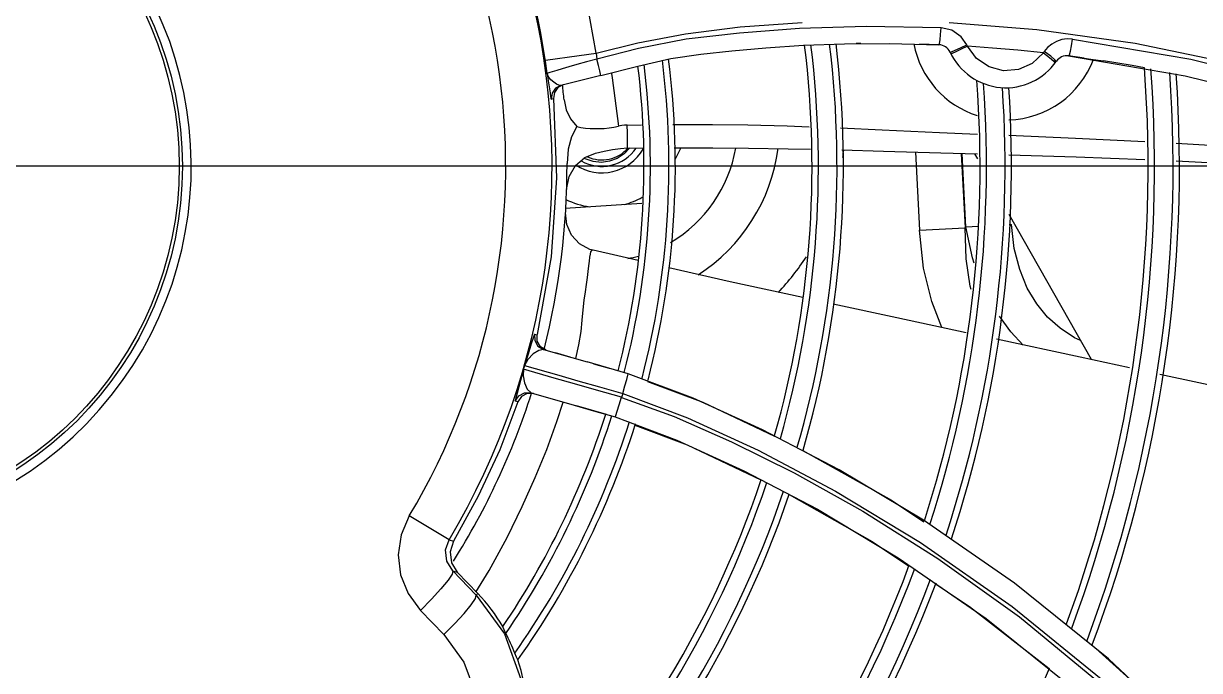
# Model space of a CAD drawing. Header units: metres. Extents: x -367 to 374, y -238 to 224.
# Drawn here: x 351.6689 to 351.7599, y 176.6756 to 176.7256 of the extents above; entities that cross this region are included whole.
import ezdxf
from ezdxf.enums import TextEntityAlignment as Align

# ---------------------------------------------------------------- set-up
doc = ezdxf.new("R2010")
doc.units = ezdxf.units.M
for name, color, linetype in [('ELE-ALIMENTADORES', 160, 'Continuous'), ('LA_BAU_BASES GERAIS_R00$0$ARQ-XREF-ATT', 8, 'Continuous'), ('LA_BAU_BASES GERAIS_R00$0$BASE', 253, 'Continuous'), ('LA_BAU_BASES GERAIS_R00$0$dutos', 31, 'Continuous')]:
    doc.layers.add(name, color=color, linetype=linetype)
doc.styles.add('LA_BAU_BASES GERAIS_R00$0$R60-125-RS', font='romans.shx', dxfattribs={"height": 0.19})
doc.styles.add('LA_BAU_BASES GERAIS_R00$0$R80-100-RS', font='romans.shx', dxfattribs={"height": 0.203})

# ---------------------------------------------------------------- blocks, each defined once
blk = doc.blocks.new('LA_BAU_BASES GERAIS_R00$0$A$C2E3D5B4E')
at = {"layer": 'LA_BAU_BASES GERAIS_R00$0$dutos', "color": 251}
for p, q in [((-15.00947207275112, -1.224303552992467), (-15.00270291388779, -1.224827717185406)), ((-15.00270291388779, -1.224827717185406), (-14.9950802074668, -1.225899290889799)), ((-15.02076081778705, -1.226061652122269), (-15.01758659255074, -1.225944403534129)), ((-15.01630470893542, -1.225922709286067), (-15.01668328231608, -1.225927589888386)), ((-15.01027049825689, -1.226016988860181), (-15.01176354323525, -1.225963675683204)), ((-15.00859505507015, -1.226258089440023), (-15.00811241970996, -1.226036335926153)), ((-15.00806619323976, -1.226132712550395), (-15.00811105845014, -1.226037264322883)), ((-15.0073687791496, -1.22708252851379), (-15.00806822997583, -1.226131794373657)), ((-15.00186338271897, -1.226235817372697), (-15.00212532378737, -1.226552233636255)), ((-15.04071940119275, -1.227225797603467), (-15.03811201379312, -1.226843598948733)), ((-15.03811201379312, -1.226843598948733), (-15.03679141573639, -1.226660664911549)), ((-15.03679142417514, -1.226660691649784), (-15.03672533244708, -1.227128764614179)), ((-15.03355521987532, -1.227670594648487), (-15.03101283945489, -1.227095263056697)), ((-15.00212532378737, -1.226552233636255), (-15.00219030883818, -1.2266466273947)), ((-15.00162666068218, -1.226915580294815), (-15.00212699314125, -1.226550824248704)), ((-14.99903891873237, -1.227046376722399), (-15.00024270360063, -1.226882961636591)), ((-15.00024270274298, -1.226882955753069), (-14.99122489463662, -1.228419620525244)), ((-14.99903891858048, -1.227046368517847), (-14.99832847368907, -1.227149072845066)), ((-14.99832847368907, -1.227149072845066), (-14.99753637131153, -1.227268307882412)), ((-15.03642440999238, -1.228391997584993), (-15.03355521987532, -1.227670594648487)), ((-15.00138851587144, -1.227303365025989), (-15.00128636179716, -1.227433235108663)), ((-14.9943710226662, -1.227802036254332), (-14.99531525928705, -1.227633008751297)), ((-15.04057986119824, -1.228242571253475), (-15.04049209026471, -1.228817719619371)), ((-15.03642432629931, -1.228392222889568), (-15.03951956975379, -1.229162541457924)), ((-15.03560798226044, -1.228252532347767), (-15.03555081384366, -1.228587195538864)), ((-15.03555081384366, -1.228587195538864), (-15.03505649735189, -1.232320648945176)), ((-14.99122489463662, -1.228419620525244), (-14.98218190543776, -1.230696003836499)), ((-15.04002003360893, -1.229714740161114), (-15.04008749169316, -1.230178806349329)), ((-15.04026933468367, -1.230223698382986), (-15.04008749169316, -1.230178806349329)), ((-15.03438906710062, -1.232232378969172), (-15.03328939302082, -1.232217742996625)), ((-15.03418356554084, -1.234008225703917), (-15.03462327647003, -1.234469889207219)), ((-15.03435331118135, -1.234007785785877), (-15.03318189008769, -1.234010821676463)), ((-15.03024727440607, -1.234007542876213), (-15.03069657855076, -1.234928752890198)), ((-15.01209588819302, -1.234333274204516), (-15.01177913733636, -1.24037724060662)), ((-15.00855005368248, -1.234436663936947), (-15.00824842029215, -1.240192171864408)), ((-15.00818101107143, -1.240118829609571), (-15.00847869703966, -1.234438642961038)), ((-15.00727387724783, -1.234860564026974), (-15.0074974648951, -1.234465856730537)), ((-14.75553015107744, -1.235418544163338), (-15.36613173221303, -1.235418544163338)), ((-15.0363836680981, -1.235124108232128), (-15.03702818788361, -1.235063551841165)), ((-15.03907305893244, -1.237208918675321), (-15.03887590079376, -1.236222232844455)), ((-15.03326528466823, -1.238303396956951), (-15.03919714321546, -1.238688160582285)), ((-14.99847759489285, -1.250388956733048), (-15.00484504499082, -1.239148268715951)), ((-15.00484347746533, -1.239942595789842), (-15.00465044894509, -1.239932479593961)), ((-15.01177913595893, -1.24037726695741), (-15.00824841725398, -1.240192229831052)), ((-15.00824842029215, -1.240192171864408), (-15.00818101107143, -1.240118829609571)), ((-15.00818108011799, -1.240117512131008), (-15.00722257175767, -1.240067278836875)), ((-15.03702133785328, -1.24192518605804), (-15.03702921221338, -1.241923419006241)), ((-15.03355176366131, -1.242723887966065), (-15.03702901357929, -1.241923470020708)), ((-15.04155539773819, -1.24840370564624), (-15.04136248038185, -1.2484589280254)), ((-15.04135110355492, -1.248961827651044), (-15.04136249130943, -1.248458974062203)), ((-15.04085748387433, -1.249594667274039), (-15.03749147507187, -1.250561948678921)), ((-15.03880507865915, -1.250184305839582), (-15.03992972593096, -1.249860619470098)), ((-15.04232104393168, -1.250835416998314), (-15.03967465741698, -1.251596528601738)), ((-15.03699204237546, -1.250702996179541), (-15.03578309424665, -1.251046033231148)), ((-15.04003602708553, -1.251808746702125), (-15.04240617439882, -1.251132246117493)), ((-15.02928064992375, -1.253355905296019), (-15.03430458264438, -1.251474890035468)), ((-15.0428522648599, -1.253654567376259), (-15.04304518557592, -1.253599232255226)), ((-15.04257626163599, -1.253234262925332), (-15.0428522648599, -1.253654567376259)), ((-15.04213251939836, -1.253001869926891), (-15.04257626163599, -1.253234262925332)), ((-15.04162971649066, -1.253014291499028), (-15.04213251939836, -1.253001869926891)), ((-15.0418231724193, -1.252958875947741), (-15.03830172159633, -1.253969837956618)), ((-15.03473844875543, -1.253015735181805), (-15.03482153300365, -1.253304027154343)), ((-15.03598531620901, -1.254627333322503), (-15.03830172159633, -1.253969837956618)), ((-15.01146771829963, -1.262816020234538), (-15.0179835297763, -1.258905684814351)), ((-15.04817239276372, -1.264319070892896), (-15.05124597234271, -1.262486558621902)), ((-15.00443612267736, -1.267687597920201), (-15.01146771829963, -1.262816020234538)), ((-15.04817242967238, -1.264319138789403), (-15.04781400779393, -1.264431526117448)), ((-15.0134369454604, -1.265710981491509), (-15.00661803217372, -1.270426721343654)), ((-15.04787804949865, -1.266736998026943), (-15.04753322383067, -1.266841903319516)), ((-15.04607258075021, -1.268600920184952), (-15.04787804949865, -1.266736998026943)), ((-15.04594941747746, -1.268481982811579), (-15.04753322383067, -1.266841903319516)), ((-14.99715904304821, -1.27353815601208), (-15.00443612267736, -1.267687597920201)), ((-15.04607258075021, -1.268600920184952), (-15.04594941748428, -1.268481982802484)), ((-15.05038744360263, -1.269788617038728), (-15.04856738453145, -1.271667601904198)), ((-15.04856738454555, -1.271667601888737), (-15.04771933875963, -1.270811640303407)), ((-15.00661803217372, -1.270426721343654), (-14.99936694608232, -1.276256259607806)), ((-14.99004533783636, -1.280190249282612), (-14.99715904304821, -1.27353815601208))]:
    blk.add_line(p, q, dxfattribs=at)
for points in [[(-15.03679142849478, -1.226660666685063), (-15.03748303610291, -1.222807329878094), (-15.03842304939144, -1.219005364966222), (-15.0396078146382, -1.21527080095683)], [(-15.03679142417514, -1.226660691649784), (-15.03357420922612, -1.225866081365609), (-15.02987480108141, -1.22516556121144), (-15.02564386492395, -1.22464125236155), (-15.02085644063027, -1.224286233444843)], [(-15.0101071859749, -1.224705213993445), (-15.0159057155779, -1.22460798052515), (-15.02106540182422, -1.22476993717072), (-15.02568997421713, -1.225118324788752), (-15.02983793422754, -1.225594762448679), (-15.03351385202586, -1.226322410976252), (-15.03672533244708, -1.227128764614179)], [(-15.01027049688355, -1.226016983614215), (-15.01022607612686, -1.225921747581822), (-15.01018035875677, -1.225648998046097), (-15.0101385640537, -1.225222519429451), (-15.01010846403824, -1.22470487244999)], [(-15.00811105845014, -1.226037264322883), (-15.00855473662796, -1.225395150224074), (-15.00927180733197, -1.2248995049992), (-15.0101071859749, -1.224705213993445)], [(-15.03101283945489, -1.227095263056697), (-15.0286792427105, -1.226758865625641), (-15.02629821606661, -1.226488942307412), (-15.0236537892697, -1.226248626837958), (-15.02076081778705, -1.226061652122269)], [(-15.01758659255074, -1.225944403534129), (-15.01410184140059, -1.225919719861565), (-15.01027049751383, -1.226016983016677)], [(-15.00940516654009, -1.226595173019348), (-15.00929887625307, -1.226562342644399), (-15.00901288095656, -1.226443305089276), (-15.00859505507015, -1.226258089440023)], [(-15.00806770210556, -1.226131437964511), (-15.00854469220394, -1.226366857346591), (-15.00895742819785, -1.226562053421446), (-15.00924035394382, -1.226686122639592), (-15.00934598186632, -1.226718109473666)], [(-15.00219030883818, -1.2266466273947), (-15.00417193073645, -1.226446726114489), (-15.00613402701811, -1.22627277725104), (-15.00806619323976, -1.226132712550395)], [(-14.99993002503652, -1.225580488572348), (-15.00034825166222, -1.225563087285707), (-15.00076857186195, -1.225623664498642), (-15.00117257741931, -1.22576089589046), (-15.00154207511014, -1.225968382123654), (-15.00186338271897, -1.226235817372697)], [(-15.0002427054892, -1.226882957815803), (-15.00017726403394, -1.226792678139361), (-15.00009666023243, -1.226523008292759), (-15.00000983142127, -1.226097770257809), (-14.99993180059164, -1.225579343483957)], [(-14.99993002503652, -1.225580488572348), (-14.99079478435851, -1.227132905116093), (-14.98164072903182, -1.229430931044305), (-14.97248627950057, -1.232499272526809), (-14.96337691275221, -1.236357717392536), (-14.95435871841983, -1.24102544641454), (-14.94545449470479, -1.24653852479031), (-14.93675893192085, -1.252889765674524), (-14.92832328642498, -1.26008918530141), (-14.92014910013222, -1.268200362696632)], [(-14.9950802074668, -1.225899290889799), (-14.98677212192388, -1.227634584037048), (-14.97799640331959, -1.230141826136503), (-14.96895201226607, -1.233510936262689), (-14.95979246616753, -1.237743507407401), (-14.9507454260779, -1.242794820965798), (-14.94197628907841, -1.248617153775456), (-14.9334032134484, -1.255304080022768), (-14.92503322459788, -1.262916451803619), (-14.91695778853955, -1.271442152955103)], [(-15.03672483758191, -1.227128532427457), (-15.03754676778362, -1.227346207183189), (-15.03827490136246, -1.22754505635811), (-15.03890376445179, -1.227724098798433), (-15.03942182673927, -1.227878897740709), (-15.03982924034335, -1.228005887952975)], [(-15.03642436390464, -1.228392071771566), (-15.03644263823253, -1.228298183771301), (-15.03650370879768, -1.228035141605403), (-15.03660248536744, -1.227625488069577), (-15.03672486222649, -1.227128544098093)], [(-15.00219292707652, -1.226645248058674), (-15.00304876863993, -1.227462440686111), (-15.00411914773895, -1.227938397443438), (-15.00527406948959, -1.228031922760863), (-15.00639486777573, -1.227739293697311), (-15.0073687791496, -1.22708252851379)], [(-15.00219335187876, -1.226645836649993), (-15.00171691357764, -1.227018300326279), (-15.00138851587144, -1.227303365025989)], [(-15.00119367723346, -1.227304523545797), (-15.00129463967005, -1.227184606434719), (-15.00162666068218, -1.226915580294815)], [(-14.99531525928705, -1.227633008751297), (-14.99642667156195, -1.227445048207926), (-14.99753623098013, -1.227268330318736)], [(-15.03982924034335, -1.228005887952975), (-15.04037070444929, -1.228179289346087), (-15.04051883755119, -1.228225425836797), (-15.04057976670174, -1.228243662483408)], [(-15.04006141873333, -1.228926070463501), (-15.04029250088388, -1.228740346233906), (-15.0404779929836, -1.228513802479654), (-15.04057956136967, -1.228243616260158)], [(-15.04049209026471, -1.228817719619371), (-15.04036026125959, -1.229739952883108), (-15.04031749179012, -1.230018885614015), (-15.04028802665152, -1.230173842701049), (-15.04026933458726, -1.230223698649468)], [(-15.03951956975379, -1.229162541457924), (-15.03966790522509, -1.229153545529414), (-15.03984641791385, -1.229069704471556), (-15.04006141873333, -1.228926070463501)], [(-15.03951955193543, -1.229162612164771), (-15.03993428847252, -1.229381202374213), (-15.04020073342281, -1.229757205949397), (-15.04026933468367, -1.230223698382986)], [(-15.03933376997793, -1.229116224617144), (-15.03974959564312, -1.22933345248174), (-15.04002003360893, -1.229714740161114)], [(-15.0400874915922, -1.230178806342963), (-15.03985223530026, -1.236306306830272), (-15.04027889270856, -1.242423460678481), (-15.04136139829188, -1.248454339799252)], [(-15.0392752411185, -1.230276529834271), (-15.03910867412515, -1.231061624205438), (-15.03876939546899, -1.231765663338308), (-15.03829354533127, -1.232340987484974)], [(-15.03829354533127, -1.232340987484974), (-15.03868919508386, -1.233149412803584), (-15.03895093039, -1.234111666204342), (-15.03904567661539, -1.235207596030421)], [(-15.03829354547133, -1.232340987394934), (-15.03796405635558, -1.232415049714007), (-15.03761341724339, -1.232467625764627), (-15.03724975150271, -1.23250002478261), (-15.03688536501841, -1.232513421213014), (-15.03652182230553, -1.232509595393537), (-15.03616004608148, -1.23248945525728), (-15.03579378398672, -1.232452302667923), (-15.03542621232782, -1.232396957897151), (-15.03505652761078, -1.232320605299435)], [(-15.03438908896487, -1.232232396948973), (-15.0345873066417, -1.232242347255749), (-15.03480992189634, -1.232270741594846), (-15.03505658526774, -1.232320513940692)], [(-15.0343531831486, -1.234007706504315), (-15.03435978345897, -1.23342344862948), (-15.03437169875269, -1.232831674201122), (-15.03438906710062, -1.232232378969172)], [(-15.03086869923754, -1.232188498394578), (-15.0302220272888, -1.232181132155063), (-15.02777874766525, -1.232179353375329), (-15.02505354462528, -1.232214473141255), (-15.02201483913132, -1.232295453198901), (-15.02030788473212, -1.232361437585212)], [(-15.0178867459249, -1.232460425346915), (-15.0146695923313, -1.232609807409688), (-15.01021908787197, -1.232813185529892), (-15.00729289433684, -1.232930623017353)], [(-15.00485712161071, -1.233028571803231), (-14.99971601193511, -1.233237656128665), (-14.9943527946125, -1.233503403535622)], [(-15.03887590079376, -1.236222232844455), (-15.03838048287753, -1.235370861617128), (-15.03766437397007, -1.234750683107166), (-15.03683372726982, -1.234416648044032)], [(-15.03683374903039, -1.234416543250234), (-15.03616245206513, -1.234263224764334), (-15.03551435786949, -1.23412805973993), (-15.03490343948533, -1.234037487486319), (-15.03435331118135, -1.234007785785877)], [(-15.03462327647003, -1.234469889207219), (-15.03515653893237, -1.234820061714061), (-15.03574934369999, -1.235040228050536), (-15.0363836680981, -1.235124108232128)], [(-15.03075436452946, -1.234008768835054), (-15.03022594914637, -1.234007491321506), (-15.02775941545269, -1.234006618767751), (-15.02499766956498, -1.234022585957689), (-15.0219245400076, -1.234065670836287), (-15.02020983204511, -1.234104482030205)], [(-15.01779631969521, -1.234163639601945), (-15.0145665073469, -1.234258395784025), (-15.0101339646817, -1.234392735303743), (-15.00727770652475, -1.234471951570129)], [(-15.0048541394217, -1.234539764226326), (-14.99965624048991, -1.234694554597525), (-14.99434833208034, -1.234899193609351)], [(-14.99192454946069, -1.233641626166616), (-14.98705821095064, -1.233932226470358), (-14.98128642195024, -1.234319650768782)], [(-15.03702818788361, -1.235063551841165), (-15.03764339682994, -1.234860615808145), (-15.03773057628769, -1.234808016920113)], [(-14.99192917815571, -1.235010298892746), (-14.98701870431614, -1.235250815328698), (-14.98132972354097, -1.235580093346186)], [(-15.03702133785328, -1.24192518605804), (-15.0372739524214, -1.2418514521475), (-15.03807257936523, -1.241421705951041), (-15.03869254185565, -1.240758375620032), (-15.03906756129936, -1.239931928214617), (-15.03915853807575, -1.239028725443575)], [(-14.99931702671256, -1.248907077636147), (-14.99977447524179, -1.248697457582864), (-15.00089267541443, -1.247964578498511), (-15.00186262678062, -1.247094810658098), (-15.00270728828809, -1.246068165847362), (-15.0034343592647, -1.244852805098787), (-15.00402251825108, -1.243422125932454), (-15.00443873480936, -1.241776677441237), (-15.00465044913562, -1.239932475945977)], [(-15.01005191708919, -1.247906992757351), (-15.01082942420408, -1.245893521802543), (-15.01145289504984, -1.243301283436892), (-15.01177913733636, -1.24037724060662)], [(-15.00777785586115, -1.244964348889596), (-15.00785384274423, -1.244700269026623), (-15.00817379491264, -1.242597009484314), (-15.00824842027123, -1.240192171840761)], [(-15.00753390497812, -1.242918222865853), (-15.00767573001212, -1.24251899192285), (-15.00818101064806, -1.240118829182109)], [(-15.03702921221338, -1.241923419006241), (-15.03707203002705, -1.241919148251952), (-15.03715662673358, -1.241953365074266), (-15.03721796254877, -1.242054896450725), (-15.03726352235572, -1.242227901205013), (-15.03730190883243, -1.242468008444746), (-15.03733927512894, -1.242771064358465), (-15.03737923201516, -1.243136882351507), (-15.03742674981049, -1.243561497494454), (-15.03748540510924, -1.244038453518158), (-15.03756042465693, -1.244563820370502), (-15.03765149419996, -1.245134942568882), (-15.03774063286937, -1.245779148560075), (-15.03782585565978, -1.246531337455679), (-15.03789599015499, -1.247323302416305), (-15.03798213492837, -1.24821084228978), (-15.0381589952699, -1.249233310193347), (-15.03839778166594, -1.250301398084673)], [(-15.02081206290177, -1.245581868743727), (-15.02642743904835, -1.24436381532513), (-15.03116310306677, -1.243273726732411)], [(-15.0081766212179, -1.248308973715837), (-15.01353196491391, -1.247161023554042), (-15.01844785567619, -1.246094698270724)], [(-15.00374424112033, -1.249259081073149), (-15.00472086620903, -1.24824196769049), (-15.0055901787855, -1.247031931625031)], [(-15.04155594521399, -1.248406021517155), (-15.04164911507269, -1.248635693653966), (-15.04181383296054, -1.249176776860338), (-15.04204643417461, -1.249956131592342), (-15.0423210366107, -1.25083551864526)], [(-15.04155539773819, -1.24840370564624), (-15.0415439690637, -1.248907050249443), (-15.04129086634657, -1.249338906519085), (-15.04085777772707, -1.249594583196711)], [(-15.040664577793, -1.249649919158117), (-15.04109774958351, -1.249394124288926), (-15.04135110355492, -1.248961827651044)], [(-14.99553415545824, -1.25102307032256), (-14.99934896766808, -1.250201234399071), (-15.00581659936006, -1.248814858610501)], [(-15.04085747333556, -1.249594239746045), (-15.0412289502874, -1.249670176128063), (-15.04165249364678, -1.249950642244301), (-15.04206947517059, -1.250369278583719), (-15.04232103625191, -1.25083540033728)], [(-15.03430458264438, -1.251474890035468), (-15.03599389528335, -1.250984888319806), (-15.03749147507187, -1.250561948678921)], [(-15.0424061209992, -1.251132240006598), (-15.04250795151393, -1.251529973167351), (-15.04263309658427, -1.252000777980072), (-15.04277068928377, -1.252503180744213), (-15.04290025568616, -1.252972038768064), (-15.04299688188257, -1.253333578775425), (-15.04304397969872, -1.253539880227152), (-15.04304444149466, -1.253597038413943)], [(-15.04240612029298, -1.251132264368323), (-15.04244194626881, -1.251629955365104), (-15.04232680357109, -1.25218317331354), (-15.04212008356399, -1.252659248696261), (-15.04182348470886, -1.252959210720007)], [(-15.03482119878299, -1.253303200098969), (-15.03675206560638, -1.252747294620065), (-15.03847172306359, -1.25225808863587), (-15.04003602708553, -1.251808746702125)], [(-15.03967465741698, -1.251596528601738), (-15.03820138841047, -1.252021915852936), (-15.03653431741395, -1.252495596055894), (-15.03473805475505, -1.253014800104836)], [(-15.03473803146062, -1.253014807154329), (-15.0345619775635, -1.252426798416934), (-15.03441837168884, -1.251929683252172), (-15.0343279552435, -1.251595430635177), (-15.0343044838587, -1.251474615753693)], [(-14.98283520765654, -1.253743959090286), (-14.98341498358286, -1.253633938235623), (-14.99317469059861, -1.251531376594983)], [(-15.03281556788443, -1.252083139969443), (-15.02854158883974, -1.253675793993068), (-15.02299874838582, -1.256303154409295)], [(-15.04304518557592, -1.253599232255226), (-15.04276926915054, -1.253178931466834), (-15.04232590949141, -1.252946526383028), (-15.0418231724193, -1.252958875947741)], [(-15.03531649783417, -1.254825717463689), (-15.03526881706875, -1.254712067073058), (-15.03515813564263, -1.254383591548219), (-15.03500118333022, -1.253890177553956), (-15.03482075378679, -1.253303334611417)], [(-15.03482153300365, -1.253304027154343), (-15.03076692423383, -1.254780494836893), (-15.02633230519405, -1.256744141479146), (-15.02146836549582, -1.259157067875719), (-15.01615605495999, -1.262120503030644), (-15.01035487371291, -1.265776290518886), (-15.0040474593693, -1.270297120098519), (-14.99725873998932, -1.275881506073972), (-14.99032659275599, -1.282482160191364), (-14.98371620918215, -1.289799355738694), (-14.97754549558113, -1.297759747167845), (-14.9718464776065, -1.306374136738384), (-14.9666712364924, -1.315630801350096), (-14.9620697334708, -1.325523948422131), (-14.95809877603278, -1.336037331144041), (-14.95481274366693, -1.347153162557049), (-14.95226749962603, -1.358845189182546), (-14.95051977921366, -1.371079932997134)], [(-15.03473844875543, -1.253015735181805), (-15.02972621411254, -1.254895613253836), (-15.02426405790538, -1.257401758587264), (-15.01826608476358, -1.260556321217962), (-15.01169951531892, -1.264529509460488), (-15.00460242126974, -1.269498091721005), (-14.99731180190065, -1.275433956832501), (-14.99026998699537, -1.28210947908218), (-14.98364230896414, -1.289419369242466), (-14.97744248594745, -1.297387551906183), (-14.97171967089616, -1.306004598473635), (-14.96651669456151, -1.315272783808439), (-14.96188860062739, -1.325179102396476), (-14.95789504232016, -1.335699205305616), (-14.95458964024965, -1.346811775356116), (-14.95202201656684, -1.358510731350805)], [(-15.0179835297763, -1.258905684814351), (-15.02390893120264, -1.255808585842431), (-15.02928064992375, -1.253355905296019)], [(-15.04285381329464, -1.253659134435736), (-15.044254072076, -1.257359459000043), (-15.04591068965237, -1.260957639597734), (-15.04781401668106, -1.264431535437041)], [(-15.0461114879281, -1.268382921310774), (-15.04507839277585, -1.26669271676991), (-15.04367610426152, -1.264139899687223), (-15.04251614455097, -1.261743660747641), (-15.04151048655012, -1.259501515291674), (-15.04061336796758, -1.257340085750627), (-15.0398230692972, -1.255170099241411), (-15.03934858994808, -1.253669348678784)], [(-15.03848636354496, -1.253917597977932), (-15.03699079284843, -1.254340733578545), (-15.03531640600568, -1.25482543833067)], [(-15.03531640600568, -1.25482543833067), (-15.03054168030985, -1.256623692930305), (-15.02535828433929, -1.258995918566768)], [(-15.03378545568967, -1.255453033226047), (-15.02973821485921, -1.256972188311636), (-15.02404147550442, -1.25968896457988)], [(-15.02079566988641, -1.257416359687056), (-15.01394099017398, -1.261266752456038), (-15.01143870454416, -1.262926003062319)], [(-15.02535828433929, -1.258995918566768), (-15.01967716264062, -1.26196870447319), (-15.0134369454604, -1.265710981491509)], [(-15.02186630636243, -1.260817953397861), (-15.01543223223598, -1.264457661619133), (-15.01261480358971, -1.266338865027762)], [(-15.05124568934616, -1.26248606836424), (-15.05187289130845, -1.263948497710487), (-15.05209554979183, -1.265492587177221), (-15.05191430546392, -1.267045169978417), (-15.05134464221237, -1.268493924613438), (-15.05038744360263, -1.269788617038728)], [(-15.04787805052683, -1.266736999719512), (-15.04834274195946, -1.265984122504676), (-15.04843942589787, -1.265111805347885), (-15.04817242967238, -1.264319138789403)], [(-15.04781400779393, -1.264431526117448), (-15.04808433825656, -1.26525125251618), (-15.04798473583469, -1.266106178531743), (-15.04753322540137, -1.266841904835644)], [(-15.04787816254247, -1.266736881312397), (-15.04792979122431, -1.26697753720299), (-15.04824684540517, -1.267456189008669), (-15.04879889681297, -1.268127586178423), (-15.04953494240317, -1.268929697865758), (-15.05038743993373, -1.269788620826773)], [(-15.01054167909888, -1.267723094884502), (-15.00789587121199, -1.269489706726461), (-15.00175452477561, -1.274294092818934)], [(-15.04771933875963, -1.270811640303407), (-15.0470064199194, -1.27003191376815), (-15.04645421829719, -1.269357344682874), (-15.04612602106772, -1.268858472312502), (-15.04607258075475, -1.268600920177676)], [(-15.04607258075021, -1.268600920184952), (-15.04388207075226, -1.271612277068641), (-15.0426115973396, -1.275105015192537), (-15.04235414751474, -1.278801903312058), (-15.04312333637699, -1.282423547212318), (-15.04486323627907, -1.285699581888991)], [(-15.04856738453145, -1.271667601904198), (-15.04702030778344, -1.273792483062323), (-15.04612812383948, -1.276234452464166), (-15.04593712879841, -1.278809029907904)], [(-15.04377790034277, -1.271576562483176), (-15.0439144716288, -1.27128617283114), (-15.04399260850323, -1.271111770771029), (-15.04401105657689, -1.271044617777704)], [(-14.9984243618278, -1.272471891075554), (-14.99151415009328, -1.278732580904659), (-14.99013652379244, -1.280183491589639)], [(-15.04284719071347, -1.273619998595393), (-15.04288056862879, -1.273575994118517), (-15.04295847159847, -1.273405324721068), (-15.04308719279879, -1.273107165652334)]]:
    blk.add_lwpolyline(points, dxfattribs=at)
for radius in [0.02785037344216057, 0.02760021473586094]:
    blk.add_circle((-15.09664577555668, -1.235418544163338), radius, dxfattribs=at)
for centre, radius, start, end in [((-15.09664577555668, -1.235418544163338), 0.05643500052730971, 329.1959177691438, 58.80406251834805), ((-15.09664577555668, -1.235418544163338), 0.05285659408786075, 329.1966097504113, 46.29172287787106), ((-15.09664577555668, -1.235418544163338), 0.02853244965306024, 49.23127808409463, 228.000000016738), ((-15.09664577555668, -1.235418544163338), 0.02853245180587837, 229.2312780840946, 48.00000001673805), ((-15.09664577555668, -1.235418544163338), 0.05652327059473659, 7.293729625108508, 20.05360573871145), ((-15.09664577555668, -1.235418544163338), 0.0765577895421751, 344.1982175282824, 7.024003477555577), ((-15.09664577555668, -1.235418544163338), 0.07705017227665602, 344.1283959202574, 6.996760974248919), ((-15.09664577555668, -1.235418544163338), 0.07849024655989735, 343.9201108690255, 6.909561785908432), ((-15.09664577555668, -1.235418544163338), 0.0789822545706227, 343.847650037165, 6.877349882619792), ((-15.00509640662585, -1.224596832747636), 0.00725006105304571, 190.7960463125971, 252.2051510168996), ((-15.01031274729439, -1.227016098524189), 0.001000008421823552, 24.88121127144038, 87.57854955700788), ((-15.09664577555668, -1.235418544163338), 0.06549013708539124, 345.5038915872972, 7.186987446333058), ((-15.09664577555668, -1.235418544163338), 0.06598214509611659, 345.4731590281941, 7.218332605575639), ((-15.00509640662585, -1.224596832747636), 0.00475003999963684, 204.8812099539504, 325.2473105925727), ((-15.00509640662585, -1.224596832747636), 0.00725006105304571, 271.8752342826358, 339.3380504847578), ((-15.0003720507998, -1.227874563499142), 0.001000008421823552, 82.56814732402522, 145.2473100718086), ((-15.09664577555668, -1.235418544163338), 0.063557680067669, 345.5834973731584, 7.000532095213723), ((-15.09664577555668, -1.235418544163338), 0.0640500628021499, 345.5686584789519, 7.054538697563062), ((-15.09664577555668, -1.235418544163338), 0.1025580084911873, 339.8023283224207, 4.259352527877489), ((-15.09664577555668, -1.235418544163338), 0.1030503912256682, 339.7085648490013, 4.187477877015261), ((-15.09664577555668, -1.235418544163338), 0.1044904655089096, 339.4323949432953, 3.973981457872486), ((-15.09664577555668, -1.235418544163338), 0.08955789901668121, 342.1555701086659, 4.246355680955885), ((-15.09664577555668, -1.235418544163338), 0.09005028175116211, 342.0713875686014, 4.0733304281465), ((-15.09664577555668, -1.235418544163338), 0.1049824735219349, 339.3374527962745, 3.8999890347466), ((-15.09664577555668, -1.235418544163338), 0.05760048505701627, 5.121629077593295, 6.280071272072387), ((-15.09664577555668, -1.235418544163338), 0.09149035603440345, 341.8225648851043, 3.809689775498899), ((-15.09664577555668, -1.235418544163338), 0.0919823640451288, 341.7367380014784, 3.788333315920275), ((-15.03634801647513, -1.232258472514047), 0.003675030947729033, 237.0871803122301, 329.9968214929528), ((-15.03634801647513, -1.232258472514047), 0.003175026737967267, 239.7512315170091, 326.415366222592), ((-15.03634801647513, -1.232258472514047), 0.00267494057161534, 245.1923623107888, 319.0523643089529), ((-15.03634801647513, -1.232258472514047), 0.01050008842109723, 300.4404147873765, 350.3375485170255), ((-15.03634801647513, -1.232258472514047), 0.01375011579144877, 302.7627749622694, 352.4858851919308), ((-15.03634428525947, -1.232258281497423), 0.01880015831602266, 352.436838844739, 354.167854219766), ((-15.09664577555668, -1.235418544163338), 0.05760048505701627, 345.7364713138182, 0.2098326952672377), ((-15.03634801647513, -1.232258472514047), 0.0063750536836626, 244.0000000109514, 261.541373363205), ((-15.03634801647513, -1.232258472514047), 0.0063750536836626, 285.8810869705733, 299.2841456146392), ((-15.03634801647513, -1.232258472514047), 0.01050008842109723, 281.0829241630238, 285.6159246241604), ((-15.03634428525947, -1.232258281497423), 0.01880015831602266, 316.555993470115, 327.2778502386563), ((-15.09659887381895, -1.235429152656877), 0.05642199478258766, 343.8403355715364, 344.1537954413878), ((-15.09664577555668, -1.235418544163338), 0.05760048505701627, 327.9495274669476, 342.2445194414393), ((-15.09664577555668, -1.235418544163338), 0.063557680067669, 325.907696318282, 342.4274744988871), ((-15.09664577555668, -1.235418544163338), 0.0640500628021499, 325.6305362611283, 342.4369831191161), ((-15.09664577555668, -1.235418544163338), 0.06549013708539124, 324.8663446678206, 342.439630078024), ((-15.09664577555668, -1.235418544163338), 0.06598214509611659, 324.6220908448916, 342.4298151105767), ((-15.09664577555668, -1.235418544163338), 0.0765577895421751, 314.1982175362269, 341.5421448516196), ((-15.09664577555668, -1.235418544163338), 0.07705017227665602, 314.1283959013805, 341.4878832064844), ((-15.09664577555668, -1.235418544163338), 0.07849024655989735, 313.9201108598186, 341.3238562606545), ((-15.09664577555668, -1.235418544163338), 0.0789822545706227, 313.8476500204628, 341.2661095577816), ((-15.09664577555668, -1.235418544163338), 0.05285665014623282, 209.1960901416992, 298.8038990548372), ((-15.09664577555668, -1.235418544163338), 0.05643500052730971, 209.1959294522275, 298.8040601425717), ((-15.09664577555668, -1.235418544163338), 0.08955789901668121, 312.1555701166619, 339.84782829177), ((-15.09664577555668, -1.235418544163338), 0.09005028175116211, 312.0713875550892, 339.7746534132237), ((-15.09664577555668, -1.235418544163338), 0.09149035603440345, 311.822564889453, 339.5572869653821), ((-15.09664577555668, -1.235418544163338), 0.0919823640451288, 311.7367380071307, 339.4819543059473), ((-15.05566058655904, -1.27785994978484), 0.01350011368426787, 30.33088857369456, 44.00000000561219), ((-15.05566058655904, -1.27785994978484), 0.01344169586262832, 20.70675678849302, 27.86921843134484), ((-15.05566058655904, -1.27785994978484), 0.01350011368426787, 321.2126660394242, 18.32572692235551), ((-15.09664577555668, -1.235418544163338), 0.1025580084911873, 309.8023283530214, 337.7458018299623)]:
    blk.add_arc(centre, radius, start, end, dxfattribs=at)
blk = doc.blocks.new('LA_BAU_BASES GERAIS_R00')
at = {"layer": 'LA_BAU_BASES GERAIS_R00$0$ARQ-XREF-ATT'}
blk.add_blockref('LA_BAU_BASES GERAIS_R00$0$A$C2E3D5B4E', (366.75, 177.95), dxfattribs=at)
at = {"layer": 'LA_BAU_BASES GERAIS_R00$0$BASE', "style": 'LA_BAU_BASES GERAIS_R00$0$R60-125-RS'}
for p in [(242.7815727361595, 218.919159373358), (358.6365727361596, 192.964159373358)]:
    blk.add_attdef('S', text='', height=0.19, rotation=90, dxfattribs=at).set_placement(p, align=Align.MIDDLE_CENTER)
at = {"layer": 'LA_BAU_BASES GERAIS_R00$0$BASE', "style": 'LA_BAU_BASES GERAIS_R00$0$R80-100-RS'}
blk.add_attdef('ACESSO', text='', height=0.203, dxfattribs=at).set_placement((365.922255870473, 191.9868442639211), align=Align.TOP_CENTER)
at = {"layer": 'LA_BAU_BASES GERAIS_R00$0$BASE', "style": 'LA_BAU_BASES GERAIS_R00$0$R60-125-RS'}
blk.add_attdef('S', text='', height=0.19, dxfattribs=at).set_placement((266.114159373358, 180.9134272638404), align=Align.MIDDLE_CENTER)

msp = doc.modelspace()

# ---------------------------------------------------------------- block references
at = {"layer": 'ELE-ALIMENTADORES', "color": 2}
msp.add_blockref('LA_BAU_BASES GERAIS_R00', (0, 0), dxfattribs=at)

doc.saveas('drawing.dxf')
